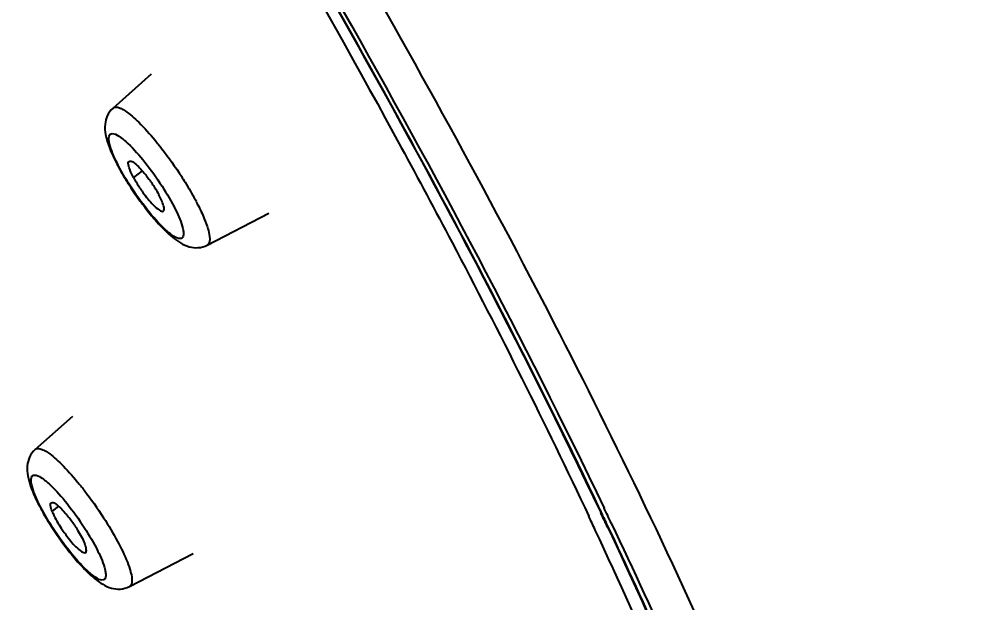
# Model space of a CAD drawing. Extents: x 0 to 3160, y 0 to 2315.
# Drawn here: x 1973.2 to 1987.4, y 1099.86 to 1108.52 of the extents above; entities that cross this region are included whole.
import ezdxf

# ---------------------------------------------------------------- set-up
doc = ezdxf.new("R2010")
doc.units = 0
doc.header["$LTSCALE"] = 3
doc.header["$MEASUREMENT"] = 0
doc.header["$PDMODE"] = 3
doc.header["$PDSIZE"] = -10
doc.layers.get('0').update_dxf_attribs({"linetype": 'CONTINUOUS'})
doc.layers.get('DEFPOINTS').update_dxf_attribs({"linetype": 'CONTINUOUS'})
doc.styles.add('Daelim Dimension', font='')
doc.styles.get('Daelim Dimension').set_extended_font_data('나눔고딕')
doc.dimstyles.new('DEFAULT', dxfattribs={"dimscale": 2, "dimtxt": 2, "dimasz": 2, "dimexe": 0, "dimexo": 2, "dimgap": 1, "dimtad": 1, "dimdec": 1, "dimzin": 9, "dimdsep": 46, "dimtxsty": 'Daelim Dimension', "dimcen": 0.5, "dimclrd": 252, "dimclre": 252, "dimclrt": 3, "dimadec": 1, "dimazin": 0, "dimtfac": 1, "dimtdec": 1, "dimtix": 1, "dimtmove": 0, "dimatfit": 3, "dimfxl": 1, "dimtolj": 1, "dimtzin": 1, "dimlwd": 9, "dimlwe": 9, "dimarcsym": 0})

# ---------------------------------------------------------------- blocks, each defined once
blk = doc.blocks.new('*D8')
at = {"color": 5, "lineweight": 9, "ltscale": 0.5, "transparency": 16777216}
for p, q in [((1965.638, 1392.304), (2311.07, 1392.304)), ((2309.07, 426.811), (2309.07, 1384.304)), ((2143.238, 418.811), (2311.07, 418.811))]:
    blk.add_line(p, q, dxfattribs=at)
at = {"color": 5, "ltscale": 0.5, "transparency": 16777216}
for points in [[(2307.737, 1384.304), (2310.404, 1384.304), (2309.07, 1392.304)], [(2307.737, 426.811), (2310.404, 426.811), (2309.07, 418.811)]]:
    blk.add_solid(points, dxfattribs=at)
at = {"layer": 'DEFPOINTS', "color": 0, "ltscale": 0.5, "transparency": 16777216}
for p in [(1961.638, 1392.304), (2309.07, 1392.304), (2139.238, 418.811)]:
    blk.add_point(p, dxfattribs=at)
at = {"color": 7, "ltscale": 0.5, "transparency": 16777216, "insert": (2293.365, 905.558), "char_height": 20, "attachment_point": 5, "rotation": 90, "style": 'Daelim Dimension'}
blk.add_mtext('\\A1;(920~1380)', dxfattribs=at)

msp = doc.modelspace()

# ---------------------------------------------------------------- linework, layer by layer
at = {"color": 7, "linetype": 'Continuous'}
for p, q in [((1974.591, 1107.204), (1975.162, 1107.712)), ((1975.989, 1105.169), (1976.902, 1105.641)), ((1973.436, 1102.134), (1973.993, 1102.629)), ((1974.835, 1100.099), (1975.783, 1100.589))]:
    msp.add_line(p, q, dxfattribs=at)
at = {"color": 9, "linetype": 'Continuous'}
for p, q in [((1975.022, 1106.273), (1974.895, 1106.172)), ((1973.779, 1101.292), (1973.687, 1101.215))]:
    msp.add_line(p, q, dxfattribs=at)
at = {"color": 7, "linetype": 'Continuous'}
for centre, radius, start, end in [((1978.685, 1108.527), 4.576, 211.7871, 212.7947), ((1978.846, 1108.631), 4.768, 212.8006, 216.1477), ((1978.73, 1108.545), 4.623, 216.137, 216.9614), ((1976.819, 1103.036), 3.75, 208.3587, 210.1176), ((1977.376, 1103.359), 4.394, 210.1254, 212.8229), ((1972.474, 1099.994), 1.847, 38.8139, 39.5767), ((1972.276, 1099.836), 2.1, 33.9789, 38.78), ((1897.87, 1061.285), 92.964, 25.27534, 25.42358), ((1977.692, 1103.561), 4.768, 212.8006, 216.1477), ((1977.575, 1103.474), 4.623, 216.137, 216.9614)]:
    msp.add_arc(centre, radius, start, end, dxfattribs=at)
at = {"color": 9, "linetype": 'Continuous'}
for centre, radius, start, end in [((1897.32, 1060.973), 93.605, 25.32086, 25.47426), ((1896.05, 1060.214), 95.142, 25.40896, 25.56016), ((1900.697, 1062.993), 89.495, 25.08585, 25.23102), ((1907.992, 1066.385), 81.45, 23.33299, 25.10067)]:
    msp.add_arc(centre, radius, start, end, dxfattribs=at)
for points, knots in [([(1982.882, 1122.456), (1984.673, 1119.675), (1987.963, 1114.277), (1991.577, 1107.518), (1993.913, 1102.474), (1995.28, 1099.134), (1996.313, 1096.14), (1996.813, 1094.242), (1996.99, 1093.36)], [0, 0, 0, 0, 0.305612, 0.583666, 0.707539, 0.819057, 0.916894, 1, 1, 1, 1]), ([(1982.156, 1121.92), (1983.96, 1119.12), (1987.272, 1113.686), (1990.909, 1106.881), (1993.258, 1101.804), (1994.631, 1098.445), (1995.666, 1095.434), (1996.166, 1093.527), (1996.343, 1092.641)], [0, 0, 0, 0, 0.305827, 0.583992, 0.707858, 0.819326, 0.917048, 1, 1, 1, 1]), ([(1985.075, 1084.603), (1985.342, 1084.634), (1985.738, 1084.754), (1986.163, 1085.081), (1986.525, 1085.521), (1986.827, 1086.294), (1986.95, 1087.435), (1986.868, 1088.831), (1986.581, 1090.478), (1986.09, 1092.365), (1985.115, 1095.34), (1983.391, 1099.513), (1980.729, 1104.924), (1977.467, 1110.775), (1975.018, 1114.747), (1973.714, 1116.771)], [0, 0, 0, 0, 0.022285, 0.033009, 0.044117, 0.069221, 0.100353, 0.138763, 0.184914, 0.238846, 0.300356, 0.444471, 0.613011, 0.800338, 1, 1, 1, 1]), ([(1973.219, 1116.545), (1974.884, 1113.96), (1977.931, 1108.953), (1980.679, 1103.773), (1981.88, 1101.263)], [0, 0, 0, 0, 0.525033, 1, 1, 1, 1]), ([(1973.463, 1115.771), (1973.954, 1114.999), (1975.833, 1111.995), (1977.616, 1108.931), (1978.869, 1106.62)], [0, 0, 0, 0, 0.25824, 1, 1, 1, 1]), ([(1981.825, 1101.233), (1980.94, 1103.09), (1978.963, 1106.92), (1976.806, 1110.65), (1975.64, 1112.575)], [0, 0, 0, 0, 0.477507, 1, 1, 1, 1]), ([(1974.591, 1107.204), (1974.608, 1107.219), (1974.657, 1107.22), (1974.715, 1107.196), (1974.75, 1107.175), (1974.769, 1107.163)], [0, 0, 0, 0, 0.367949, 0.64526, 1, 1, 1, 1]), ([(1974.769, 1107.163), (1974.843, 1107.114), (1974.999, 1106.973), (1975.138, 1106.818), (1975.215, 1106.726)], [0, 0, 0, 0, 0.424882, 1, 1, 1, 1]), ([(1974.539, 1106.675), (1974.534, 1106.696), (1974.528, 1106.733), (1974.528, 1106.782), (1974.546, 1106.818), (1974.569, 1106.824), (1974.58, 1106.825)], [0, 0, 0, 0, 0.365131, 0.631135, 0.820486, 1, 1, 1, 1]), ([(1974.58, 1106.825), (1974.614, 1106.825), (1974.7, 1106.777), (1974.769, 1106.718), (1974.811, 1106.679)], [0, 0, 0, 0, 0.371634, 1, 1, 1, 1]), ([(1974.849, 1106.044), (1974.775, 1106.159), (1974.658, 1106.362), (1974.561, 1106.579), (1974.539, 1106.675)], [0, 0, 0, 0, 0.578747, 1, 1, 1, 1]), ([(1974.811, 1106.679), (1974.902, 1106.593), (1975.081, 1106.388), (1975.239, 1106.167), (1975.318, 1106.044)], [0, 0, 0, 0, 0.460312, 1, 1, 1, 1]), ([(1975.215, 1106.726), (1975.249, 1106.684), (1975.387, 1106.512), (1975.514, 1106.331), (1975.605, 1106.19)], [0, 0, 0, 0, 0.241234, 1, 1, 1, 1]), ([(1978.869, 1106.62), (1979.124, 1106.151), (1980.089, 1104.344), (1981.008, 1102.512), (1981.654, 1101.142)], [0, 0, 0, 0, 0.260687, 1, 1, 1, 1]), ([(1975.605, 1106.19), (1975.624, 1106.161), (1975.697, 1106.045), (1975.765, 1105.928), (1975.813, 1105.839)], [0, 0, 0, 0, 0.259338, 1, 1, 1, 1]), ([(1975.355, 1105.41), (1975.265, 1105.495), (1975.086, 1105.701), (1974.928, 1105.921), (1974.849, 1106.044)], [0, 0, 0, 0, 0.460312, 1, 1, 1, 1]), ([(1975.318, 1106.044), (1975.392, 1105.93), (1975.509, 1105.727), (1975.606, 1105.51), (1975.628, 1105.413)], [0, 0, 0, 0, 0.578747, 1, 1, 1, 1]), ([(1975.813, 1105.839), (1975.826, 1105.814), (1975.873, 1105.723), (1975.917, 1105.63), (1975.946, 1105.56)], [0, 0, 0, 0, 0.269168, 1, 1, 1, 1]), ([(1975.946, 1105.56), (1975.966, 1105.512), (1975.998, 1105.422), (1976.031, 1105.3), (1976.028, 1105.189), (1975.989, 1105.169)], [0, 0, 0, 0, 0.385609, 0.679921, 1, 1, 1, 1]), ([(1975.587, 1105.264), (1975.553, 1105.264), (1975.466, 1105.312), (1975.398, 1105.37), (1975.355, 1105.41)], [0, 0, 0, 0, 0.371634, 1, 1, 1, 1]), ([(1975.628, 1105.413), (1975.633, 1105.392), (1975.639, 1105.356), (1975.638, 1105.307), (1975.621, 1105.271), (1975.598, 1105.264), (1975.587, 1105.264)], [0, 0, 0, 0, 0.365131, 0.631135, 0.820486, 1, 1, 1, 1]), ([(1973.436, 1102.134), (1973.455, 1102.15), (1973.507, 1102.149), (1973.567, 1102.122), (1973.604, 1102.1), (1973.624, 1102.086)], [0, 0, 0, 0, 0.363369, 0.642077, 1, 1, 1, 1]), ([(1973.624, 1102.086), (1973.697, 1102.037), (1973.849, 1101.898), (1973.986, 1101.745), (1974.06, 1101.655)], [0, 0, 0, 0, 0.428287, 1, 1, 1, 1]), ([(1973.384, 1101.605), (1973.379, 1101.626), (1973.373, 1101.663), (1973.374, 1101.711), (1973.391, 1101.748), (1973.415, 1101.754), (1973.425, 1101.754)], [0, 0, 0, 0, 0.365131, 0.631135, 0.820486, 1, 1, 1, 1]), ([(1973.425, 1101.754), (1973.459, 1101.755), (1973.546, 1101.706), (1973.614, 1101.648), (1973.657, 1101.608)], [0, 0, 0, 0, 0.371634, 1, 1, 1, 1]), ([(1974.06, 1101.655), (1974.094, 1101.614), (1974.232, 1101.442), (1974.36, 1101.261), (1974.45, 1101.12)], [0, 0, 0, 0, 0.241243, 1, 1, 1, 1]), ([(1973.694, 1100.974), (1973.62, 1101.088), (1973.503, 1101.292), (1973.406, 1101.509), (1973.384, 1101.605)], [0, 0, 0, 0, 0.578747, 1, 1, 1, 1]), ([(1973.657, 1101.608), (1973.748, 1101.523), (1973.926, 1101.318), (1974.084, 1101.097), (1974.163, 1100.974)], [0, 0, 0, 0, 0.460312, 1, 1, 1, 1]), ([(1974.45, 1101.12), (1974.524, 1101.006), (1974.652, 1100.791), (1974.762, 1100.565), (1974.804, 1100.459)], [0, 0, 0, 0, 0.544486, 1, 1, 1, 1]), ([(1974.201, 1100.34), (1974.11, 1100.425), (1973.931, 1100.63), (1973.773, 1100.851), (1973.694, 1100.974)], [0, 0, 0, 0, 0.460312, 1, 1, 1, 1]), ([(1974.163, 1100.974), (1974.237, 1100.86), (1974.355, 1100.657), (1974.451, 1100.439), (1974.473, 1100.343)], [0, 0, 0, 0, 0.578747, 1, 1, 1, 1]), ([(1986.013, 1088.876), (1985.945, 1089.667), (1985.618, 1091.425), (1984.772, 1094.253), (1983.525, 1097.515), (1982.503, 1099.801), (1981.932, 1101.006)], [0, 0, 0, 0, 0.185321, 0.415669, 0.688602, 1, 1, 1, 1]), ([(1981.988, 1101.037), (1982.65, 1099.642), (1983.817, 1097.026), (1985.007, 1093.805), (1985.665, 1091.508), (1985.992, 1090.037), (1986.175, 1088.737), (1986.203, 1087.926), (1986.186, 1087.554)], [0, 0, 0, 0, 0.325621, 0.603825, 0.723405, 0.829347, 0.921471, 1, 1, 1, 1]), ([(1974.804, 1100.459), (1974.821, 1100.414), (1974.849, 1100.332), (1974.877, 1100.218), (1974.871, 1100.117), (1974.835, 1100.099)], [0, 0, 0, 0, 0.382944, 0.676059, 1, 1, 1, 1]), ([(1974.432, 1100.194), (1974.398, 1100.193), (1974.312, 1100.242), (1974.243, 1100.3), (1974.201, 1100.34)], [0, 0, 0, 0, 0.371634, 1, 1, 1, 1]), ([(1974.473, 1100.343), (1974.478, 1100.322), (1974.484, 1100.285), (1974.484, 1100.237), (1974.466, 1100.201), (1974.443, 1100.194), (1974.432, 1100.194)], [0, 0, 0, 0, 0.365131, 0.631135, 0.820486, 1, 1, 1, 1])]:
    msp.add_open_spline(points, degree=3, knots=knots, dxfattribs=at)
at = {"color": 7, "linetype": 'Continuous'}
for points, knots in [([(1973.207, 1116.456), (1974.87, 1113.872), (1977.906, 1108.872), (1980.641, 1103.699), (1981.831, 1101.195)], [0, 0, 0, 0, 0.52574, 1, 1, 1, 1]), ([(1974.591, 1107.204), (1974.555, 1107.172), (1974.499, 1107.096), (1974.477, 1107.006), (1974.473, 1106.962)], [0, 0, 0, 0, 0.523602, 1, 1, 1, 1]), ([(1974.473, 1106.962), (1974.463, 1106.861), (1974.518, 1106.633), (1974.616, 1106.432), (1974.675, 1106.324)], [0, 0, 0, 0, 0.45359, 1, 1, 1, 1]), ([(1974.818, 1106.381), (1974.817, 1106.384), (1974.818, 1106.395), (1974.822, 1106.407), (1974.828, 1106.412)], [0, 0, 0, 0, 0.31388, 1, 1, 1, 1]), ([(1974.895, 1106.172), (1974.874, 1106.212), (1974.842, 1106.279), (1974.818, 1106.351), (1974.818, 1106.381)], [0, 0, 0, 0, 0.605111, 1, 1, 1, 1]), ([(1974.828, 1106.412), (1974.836, 1106.419), (1974.872, 1106.416), (1974.949, 1106.357), (1975.01, 1106.292), (1975.054, 1106.239)], [0, 0, 0, 0, 0.107396, 0.308288, 1, 1, 1, 1]), ([(1974.675, 1106.324), (1974.684, 1106.307), (1974.722, 1106.237), (1974.763, 1106.168), (1974.795, 1106.116)], [0, 0, 0, 0, 0.242965, 1, 1, 1, 1]), ([(1975.054, 1106.239), (1975.065, 1106.226), (1975.111, 1106.168), (1975.154, 1106.109), (1975.184, 1106.062)], [0, 0, 0, 0, 0.240421, 1, 1, 1, 1]), ([(1974.895, 1106.172), (1974.902, 1106.16), (1974.93, 1106.109), (1974.961, 1106.058), (1974.986, 1106.021)], [0, 0, 0, 0, 0.237051, 1, 1, 1, 1]), ([(1975.184, 1106.062), (1975.192, 1106.05), (1975.223, 1106.002), (1975.252, 1105.953), (1975.272, 1105.916)], [0, 0, 0, 0, 0.26011, 1, 1, 1, 1]), ([(1974.986, 1106.021), (1975.002, 1105.997), (1975.064, 1105.907), (1975.133, 1105.822), (1975.188, 1105.765)], [0, 0, 0, 0, 0.268596, 1, 1, 1, 1]), ([(1975.337, 1105.673), (1975.346, 1105.678), (1975.354, 1105.709), (1975.332, 1105.792), (1975.3, 1105.864), (1975.272, 1105.916)], [0, 0, 0, 0, 0.11263, 0.316188, 1, 1, 1, 1]), ([(1975.036, 1105.765), (1975.052, 1105.743), (1975.118, 1105.657), (1975.187, 1105.574), (1975.24, 1105.514)], [0, 0, 0, 0, 0.259605, 1, 1, 1, 1]), ([(1975.188, 1105.765), (1975.217, 1105.736), (1975.254, 1105.699), (1975.321, 1105.663), (1975.337, 1105.673)], [0, 0, 0, 0, 0.677464, 1, 1, 1, 1]), ([(1975.24, 1105.514), (1975.314, 1105.432), (1975.455, 1105.286), (1975.631, 1105.17), (1975.722, 1105.145)], [0, 0, 0, 0, 0.539944, 1, 1, 1, 1]), ([(1975.722, 1105.145), (1975.764, 1105.133), (1975.856, 1105.122), (1975.947, 1105.147), (1975.989, 1105.169)], [0, 0, 0, 0, 0.476393, 1, 1, 1, 1]), ([(1973.436, 1102.134), (1973.4, 1102.102), (1973.345, 1102.026), (1973.322, 1101.935), (1973.318, 1101.892)], [0, 0, 0, 0, 0.523602, 1, 1, 1, 1]), ([(1973.318, 1101.892), (1973.308, 1101.791), (1973.363, 1101.564), (1973.461, 1101.363), (1973.519, 1101.255)], [0, 0, 0, 0, 0.453684, 1, 1, 1, 1]), ([(1973.687, 1101.215), (1973.677, 1101.242), (1973.663, 1101.28), (1973.661, 1101.333), (1973.672, 1101.343)], [0, 0, 0, 0, 0.660134, 1, 1, 1, 1]), ([(1973.672, 1101.343), (1973.68, 1101.35), (1973.717, 1101.344), (1973.793, 1101.288), (1973.855, 1101.222), (1973.898, 1101.17)], [0, 0, 0, 0, 0.109628, 0.311532, 1, 1, 1, 1]), ([(1973.687, 1101.215), (1973.695, 1101.194), (1973.739, 1101.097), (1973.794, 1101.006), (1973.84, 1100.937)], [0, 0, 0, 0, 0.211594, 1, 1, 1, 1]), ([(1973.84, 1100.937), (1973.857, 1100.913), (1973.918, 1100.826), (1973.986, 1100.742), (1974.041, 1100.687)], [0, 0, 0, 0, 0.270538, 1, 1, 1, 1]), ([(1974.018, 1101.01), (1974.034, 1100.985), (1974.091, 1100.897), (1974.143, 1100.804), (1974.17, 1100.733)], [0, 0, 0, 0, 0.278879, 1, 1, 1, 1]), ([(1981.934, 1100.978), (1982.626, 1099.514), (1983.827, 1096.79), (1985.022, 1093.446), (1985.636, 1091.105), (1985.906, 1089.651), (1986.015, 1088.407), (1985.978, 1087.65), (1985.924, 1087.315)], [0, 0, 0, 0, 0.337892, 0.620949, 0.739809, 0.842702, 0.929269, 1, 1, 1, 1]), ([(1973.881, 1100.695), (1973.898, 1100.672), (1973.963, 1100.587), (1974.032, 1100.504), (1974.085, 1100.444)], [0, 0, 0, 0, 0.259605, 1, 1, 1, 1]), ([(1974.041, 1100.687), (1974.068, 1100.66), (1974.104, 1100.625), (1974.167, 1100.593), (1974.182, 1100.603)], [0, 0, 0, 0, 0.67337, 1, 1, 1, 1]), ([(1974.182, 1100.603), (1974.195, 1100.61), (1974.197, 1100.667), (1974.181, 1100.705), (1974.17, 1100.733)], [0, 0, 0, 0, 0.32771, 1, 1, 1, 1]), ([(1974.085, 1100.444), (1974.159, 1100.362), (1974.3, 1100.216), (1974.477, 1100.1), (1974.567, 1100.075)], [0, 0, 0, 0, 0.539944, 1, 1, 1, 1]), ([(1974.567, 1100.075), (1974.609, 1100.063), (1974.701, 1100.052), (1974.792, 1100.077), (1974.835, 1100.099)], [0, 0, 0, 0, 0.476393, 1, 1, 1, 1])]:
    msp.add_open_spline(points, degree=3, knots=knots, dxfattribs=at)

# ---------------------------------------------------------------- dimensions: what is measured, and where the dimension line sits
at = {"color": 5, "ltscale": 0.5}
dim = msp.add_linear_dim(base=(2309.07, 1392.304), p1=(2139.238, 418.811), p2=(1961.638, 1392.304), angle=90, text='(920~1380)', dimstyle='DEFAULT', override={"dimtxt": 10, "dimasz": 4, "dimexe": 1, "dimdec": 0, "dimclrd": 5, "dimclre": 5, "dimclrt": 7}, dxfattribs=at)
dim.commit()
dim.dimension.update_dxf_attribs({"geometry": '*D8', "text_midpoint": (2309.07, 905.558), "dimtype": 160})

doc.saveas('drawing.dxf')
